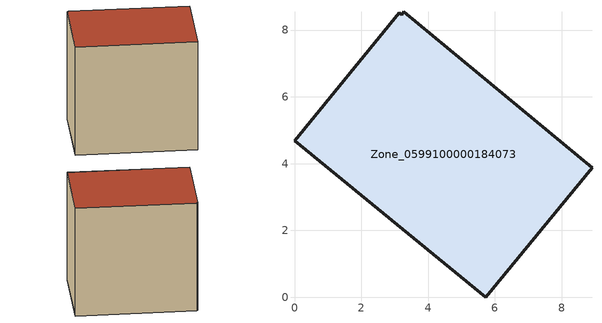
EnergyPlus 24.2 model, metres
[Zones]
Zone_0599100000184073
 floor ground (C_G): 5.73,0 0,4.68 3.14,8.52 3.21,8.47 3.27,8.55 8.91,3.88 z0
 wall outside (C_F): 5.73,0 8.91,3.88 3.27,8.55 3.21,8.47 3.14,8.52 0,4.68 5.73,0 z0:7.16
 roof outside (C_R): 0,4.68 5.73,0 8.91,3.88 3.27,8.55 3.21,8.47 3.14,8.52 z7.16
[BUILDING]
Pand.0599100000184073: North Axis=0; Terrain=City; Loads Convergence Tolerance Value=0.04; Temperature Convergence Tolerance Value=0.4; Solar Distribution=FullExterior; Maximum Number of Warmup Days=25; Minimum Number of Warmup Days=1
[Site:Location]
Rotterdam.The.Hague.AP_ZH_NLD Design_Conditions: Latitude=51.96; Longitude=4.45; Time Zone=1; Elevation=-4.5
[SITE:GROUNDTEMPERATURE:BUILDINGSURFACE]
18, 18, 18, 18, 18, 18, 18, 18, 18, 18, 18, 18
[MATERIAL] Thermal Absorptance=0.9; Solar Absorptance=0.7; Visible Absorptance=0.7
Name | Roughness | Thickness | Conductivity | Density | Specific Heat
G.TI.1946-1964 | MediumSmooth | 0.15 | 1 | 540 | 1210
F.TI.1946-1964 | Rough | 0.3 | 0.857143 | 1920 | 840
R.TI.1946-1964 | MediumRough | 0.2 | 0.277778 | 1500 | 1000
[CONSTRUCTION]
C_G: G.TI.1946-1964
C_F: F.TI.1946-1964
C_R: R.TI.1946-1964
[ZONE]
Zone_0599100000184073: Type=1; Multiplier=1; Ceiling Height=Autocalculate; Volume=Autocalculate; Floor Area=autocalculate; Part of Total Floor Area=Yes
[ZONEINFILTRATION:DESIGNFLOWRATE]
Infil_Zone_0599100000184073: Zone or ZoneList or Space or SpaceList=Zone_0599100000184073; Schedule=AlwaysOn; Design Flow Rate Calculation Method=Flow/Area; Flow Rate per Floor Area=0.003; Constant Term Coefficient=1; Temperature Term Coefficient=0; Velocity Term Coefficient=0; Velocity Squared Term Coefficient=0
[HVACTEMPLATE:ZONE:IDEALLOADSAIRSYSTEM]
Zone_0599100000184073: Maximum Heating Supply Air Temperature=50; Minimum Cooling Supply Air Temperature=13; Maximum Heating Supply Air Humidity Ratio=0.0156; Minimum Cooling Supply Air Humidity Ratio=0.0077; Heating Limit=NoLimit; Cooling Limit=NoLimit; Dehumidification Control Type=ConstantSensibleHeatRatio; Cooling Sensible Heat Ratio=0.7; Dehumidification Setpoint=60; Humidification Control Type=None; Humidification Setpoint=30; Outdoor Air Method=None; Outdoor Air Flow Rate per Person=0.00944; Outdoor Air Flow Rate per Zone Floor Area=0; Outdoor Air Flow Rate per Zone=0; Demand Controlled Ventilation Type=None; Outdoor Air Economizer Type=NoEconomizer; Heat Recovery Type=None; Sensible Heat Recovery Effectiveness=0.7; Latent Heat Recovery Effectiveness=0.65
[ZONECONTROL:THERMOSTAT]
ThermostatControl_Zone_0599100000184073: Zone or ZoneList=Zone_0599100000184073; Control Type Schedule=DualSetpointControlType; Control 1=Thermostat_Zone_0599100000184073; Temperature Difference Between Cutout And Setpoint=0
[THERMOSTATSETPOINT:DUALSETPOINT]
Thermostat_Zone_0599100000184073: Heating Setpoint Temperature Schedule=HeatingSetpoint_Zone_0599100000184073; Cooling Setpoint Temperature Schedule=CoolingSetpoint_Zone_0599100000184073
[SCHEDULE:COMPACT]
HeatingSetpoint_Zone_0599100000184073: Through: 12/31, For: AllDays, Until: 24:00, 21
CoolingSetpoint_Zone_0599100000184073: Through: 12/31, For: AllDays, Until: 24:00, 24
DualSetpointControlType: Through: 12/31, For: AllDays, Until: 24:00, 4
AlwaysOn: Through: 12/31, For: AllDays, Until: 24:00, 1
